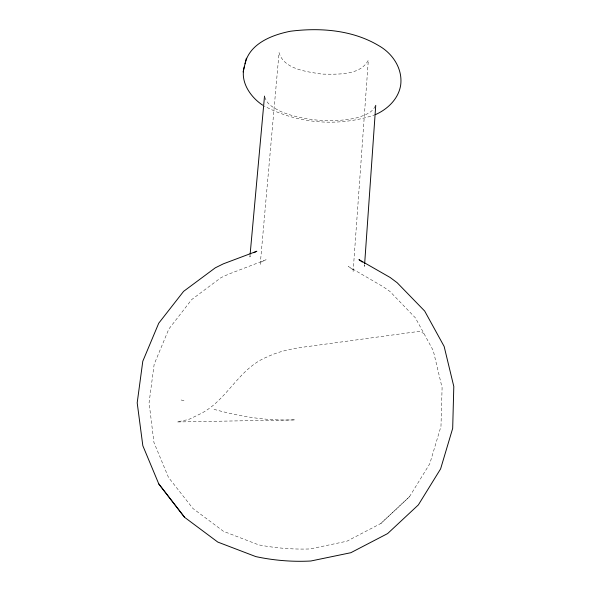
<?xml version="1.0" encoding="UTF-8"?>
<svg xmlns="http://www.w3.org/2000/svg" width="591" height="591" viewBox="0 0 591 591"><rect width="100%" height="100%" fill="white"/><g stroke="black" fill="none" stroke-linecap="round" stroke-linejoin="round"><path stroke-width="0.44" stroke-dasharray="2.96 2.22" d="M364.595 264.532L364.47 266.378L364.078 264.731M250.052 255.149L249.882 256.982L251.382 253.886M409.452 496.758L429.775 463.765L440.975 426.355L442.098 387.666L433.262 350.611L415.37 317.825L389.964 291.489L383.315 286.82L348.38 266.511L352.347 269.245L353.1 271.838L368.333 60.164C360.222 75.825 337.01 74.207 321.984 74.119C307.357 71.733 284.057 69.553 279.055 52.717L260.239 264.229L261.577 261.813L266.09 259.767L228.599 274.158L220.968 277.667L191.706 299.563L168.812 329.076L154.162 364.3L149.08 402.744L153.941 442.445L168.472 477.388L192.858 508.408L223.487 531.331L258.577 544.836C275.443 548.101 292.833 549.534 310.009 548.95L346.902 541.208L380.855 523.486L409.452 496.758L380.855 523.486M375.285 106.048C372.035 113.369 363.546 115.548 356.609 117.86C344.021 120.734 331.049 121.096 318.209 120.224C305.451 118.976 292.767 116.501 280.88 111.581C274.852 108.227 267.021 104.991 265.123 97.655M375.603 114.558C339.736 127.146 297.849 124.021 264.325 106.07M181.105 399.989L184.68 400.846M214.008 409.327C240.411 416.692 267.73 421.11 295.204 419.861L176.975 421.967L188.825 419.418L200.179 413.944C227.313 400.499 238.631 368.149 267.435 356.816C280.636 350.493 295.241 348.114 309.647 346.289L419.13 331.374L423.88 333.42"/><path stroke-width="0.89" d="M364.662 263.616L375.736 105.331M250.133 254.226L264.517 96.097M262.714 105.191C250.355 97.064 239.702 81.484 244.445 66.273M245.036 63.865C249.424 43.586 272.215 34.81 290.491 31.234C320.226 27.467 352.495 29.956 378.661 45.61C392.631 53.419 402.796 68.6 400.683 85.038C398.637 98.653 387.777 109.128 375.603 114.558M243.1 71.925L246.388 58.191M253.724 252.749L256.841 251.241L223.383 263.822L215.287 267.826L183.602 291.363L158.75 323.181L142.793 361.241L137.193 402.848L142.837 445.725L158.831 484.051L184.569 517.302L217.784 542.073L255.8 556.596C273.781 560.453 292.508 562.004 310.873 560.999L350.825 552.718L387.622 533.577L418.354 504.906L440.605 468.892L452.684 428.364L453.807 386.484L444.137 346.429L424.685 311.058L397.152 282.712L390.149 277.482L358.936 259.612L362.335 262.094M158.484 483.504L184.569 517.302"/></g></svg>
